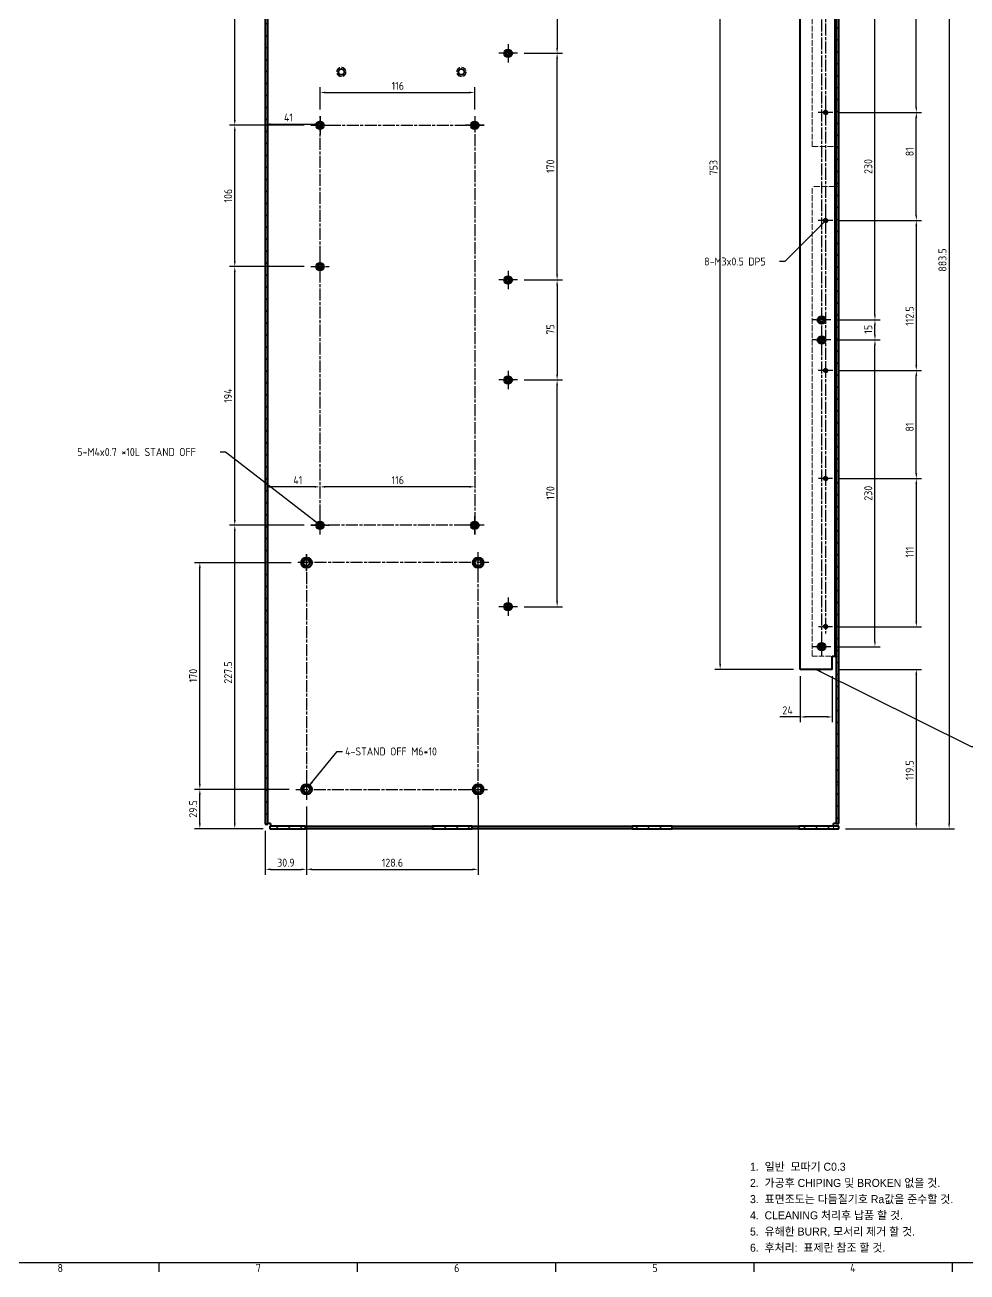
# Model space of a CAD drawing. Header units: millimetres. Extents: x 0 to 2378, y 0 to 1682.
# Drawn here: x 1237 to 1943, y 33 to 968 of the extents above; entities that cross this region are included whole.
import ezdxf

# ---------------------------------------------------------------- set-up
doc = ezdxf.new("R2010")
doc.units = ezdxf.units.MM
doc.header["$LTSCALE"] = 2
doc.linetypes.add('CHAIN', pattern=[0.3543, 0.2362, -0.0295, 0.0591, -0.0295])
doc.linetypes.add('DASHED', pattern=[0.2067, 0.1654, -0.0413])
doc.layers.get('0').update_dxf_attribs({"color": 3, "lineweight": 25})
for name, color, linetype, lineweight in [('가려진 것(ISO)', 2, 'DASHED', 18), ('가시적인 것(ISO)', 3, 'Continuous', 40), ('가시적인 좁은 것(ISO)', 3, 'Continuous', 35), ('경계(ISO)', 7, 'Continuous', 25), ('기호(ISO)', 5, 'Continuous', 25), ('중심 표식(ISO)', 1, 'Continuous', 25), ('중심선(ISO)', 1, 'Continuous', 25), ('치수(ISO)', 2, 'Continuous', 25), ('해치(ISO)', 7, 'Continuous', 18)]:
    doc.layers.add(name, color=color, linetype=linetype, lineweight=lineweight)
doc.styles.add('ISO Proportional', font='arial.ttf')
doc.styles.add('문자 텍스트_M2B', font='isocp.shx')
doc.styles.add('치수 텍스트_PSTEK_POSCO', font='isocp.shx')
doc.dimstyles.new('치수_PSTEK_POSCO', dxfattribs={"dimscale": 2, "dimtxt": 3, "dimasz": 2, "dimexe": 2, "dimexo": 2.5, "dimgap": 1, "dimtad": 1, "dimrnd": 1e-08, "dimdsep": 46, "dimtxsty": '치수 텍스트_PSTEK_POSCO', "dimcen": 0.09, "dimdle": 10, "dimclrd": 7, "dimclre": 7, "dimclrt": 2, "dimadec": 1, "dimazin": 2, "dimtfac": 1, "dimtmove": 0, "dimatfit": 3, "dimfxl": 0, "dimtolj": 1, "dimlwd": -1, "dimlwe": -1, "dimarcsym": 0})
doc.dimstyles.new('치수_PSTEK_POSCO$7', dxfattribs={"dimscale": 2, "dimtxt": 3, "dimasz": 2, "dimexe": 2, "dimexo": 2.5, "dimgap": 1, "dimtad": 1, "dimrnd": 1e-08, "dimdsep": 46, "dimtxsty": '치수 텍스트_PSTEK_POSCO', "dimcen": 0.09, "dimdle": 10, "dimclrd": 7, "dimclre": 7, "dimclrt": 2, "dimadec": 1, "dimazin": 2, "dimtfac": 1, "dimtmove": 0, "dimatfit": 3, "dimfxl": 0, "dimtolj": 1, "dimlwd": -1, "dimlwe": -1, "dimarcsym": 0})

# ---------------------------------------------------------------- blocks, each defined once
blk = doc.blocks.new('경계 Default Border')
at = {"layer": '경계(ISO)'}
for p, q in [((668.81, 20), (668.81, 16.6)), ((743.12, 20), (743.12, 16.6)), ((817.44, 20), (817.44, 16.6)), ((891.75, 20), (891.75, 16.6)), ((966.06, 20), (966.06, 16.6))]:
    blk.add_line(p, q, dxfattribs=at)
at = {"layer": '경계(ISO)', "flags": 128}
blk.add_lwpolyline([(20, 20), (20, 821), (1169, 821), (1169, 20), (20, 20)], dxfattribs=at)
at = {"layer": '경계(ISO)', "color": 2, "char_height": 3, "attachment_point": 7, "style": '문자 텍스트_M2B'}
for s, insert in [('8', (630.8, 16.57)), ('7', (705.11, 16.59)), ('6', (779.43, 16.57)), ('5', (853.74, 16.57)), ('4', (927.88, 16.6))]:
    blk.add_mtext(s, dxfattribs=dict(at, insert=insert))
blk = doc.blocks.new('*D46')
at = {"layer": 'Defpoints', "color": 0, "transparency": 16777216}
for p in [(1847.33, 1249.15), (1847.33, 365.65), (1929.95, 365.65)]:
    blk.add_point(p, dxfattribs=at)
at = {"layer": '치수(ISO)', "color": 7, "transparency": 16777216}
for p, q in [((1852.33, 1249.15), (1933.95, 1249.15)), ((1929.95, 1245.15), (1929.95, 369.65)), ((1852.33, 365.65), (1933.95, 365.65))]:
    blk.add_line(p, q, dxfattribs=at)
for points in [[(1929.28, 1245.15), (1930.61, 1245.15), (1929.95, 1249.15)], [(1929.28, 369.65), (1930.61, 369.65), (1929.95, 365.65)]]:
    blk.add_solid(points, dxfattribs=at)
at = {"layer": '치수(ISO)', "color": 2, "transparency": 16777216, "insert": (1924.95, 783.38), "char_height": 6, "attachment_point": 4, "rotation": 90, "style": '치수 텍스트_PSTEK_POSCO'}
blk.add_mtext('\\A1;883.5', dxfattribs=at)
blk = doc.blocks.new('*D62')
at = {"layer": 'Defpoints', "color": 0, "transparency": 16777216}
for p in [(1394.44, 787.15), (1451.38, 787.15), (1451.38, 593.15)]:
    blk.add_point(p, dxfattribs=at)
at = {"layer": '치수(ISO)', "color": 7, "transparency": 16777216}
for p, q in [((1446.38, 787.15), (1390.44, 787.15)), ((1394.44, 597.15), (1394.44, 783.15)), ((1446.38, 593.15), (1390.44, 593.15))]:
    blk.add_line(p, q, dxfattribs=at)
for points in [[(1393.77, 783.15), (1395.11, 783.15), (1394.44, 787.15)], [(1393.77, 597.15), (1395.11, 597.15), (1394.44, 593.15)]]:
    blk.add_solid(points, dxfattribs=at)
at = {"layer": '치수(ISO)', "color": 2, "transparency": 16777216, "insert": (1389.44, 685.04), "char_height": 6, "attachment_point": 4, "rotation": 90, "style": '치수 텍스트_PSTEK_POSCO'}
blk.add_mtext('\\A1;194', dxfattribs=at)
blk = doc.blocks.new('*D63')
at = {"layer": 'Defpoints', "color": 0, "transparency": 16777216}
for p in [(1394.44, 893.15), (1451.38, 893.15), (1451.38, 787.15)]:
    blk.add_point(p, dxfattribs=at)
at = {"layer": '치수(ISO)', "color": 7, "transparency": 16777216}
for p, q in [((1446.38, 893.15), (1390.44, 893.15)), ((1394.44, 791.15), (1394.44, 889.15)), ((1446.38, 787.15), (1390.44, 787.15))]:
    blk.add_line(p, q, dxfattribs=at)
for points in [[(1393.77, 889.15), (1395.11, 889.15), (1394.44, 893.15)], [(1393.77, 791.15), (1395.11, 791.15), (1394.44, 787.15)]]:
    blk.add_solid(points, dxfattribs=at)
at = {"layer": '치수(ISO)', "color": 2, "transparency": 16777216, "insert": (1389.44, 835.2), "char_height": 6, "attachment_point": 4, "rotation": 90, "style": '치수 텍스트_PSTEK_POSCO'}
blk.add_mtext('\\A1;106', dxfattribs=at)
blk = doc.blocks.new('*D64')
at = {"layer": 'Defpoints', "color": 0, "transparency": 16777216}
for p in [(1417.33, 1245.74), (1458.33, 894), (1458.33, 893.15)]:
    blk.add_point(p, dxfattribs=at)
at = {"layer": '치수(ISO)', "color": 7, "transparency": 16777216}
blk.add_line((1421.33, 894), (1454.33, 894), dxfattribs=at)
for points in [[(1421.33, 894.66), (1421.33, 893.33), (1417.33, 894)], [(1454.33, 894.66), (1454.33, 893.33), (1458.33, 894)]]:
    blk.add_solid(points, dxfattribs=at)
at = {"layer": '치수(ISO)', "color": 2, "transparency": 16777216, "insert": (1431.33, 899), "char_height": 6, "attachment_point": 4, "style": '치수 텍스트_PSTEK_POSCO'}
blk.add_mtext('\\A1;41', dxfattribs=at)
blk = doc.blocks.new('*D65')
at = {"layer": 'Defpoints', "color": 0, "transparency": 16777216}
for p in [(1574.33, 917.75), (1458.33, 900.1), (1574.33, 900.1)]:
    blk.add_point(p, dxfattribs=at)
at = {"layer": '치수(ISO)', "color": 7, "transparency": 16777216}
for p, q in [((1458.33, 905.1), (1458.33, 921.75)), ((1462.33, 917.75), (1570.33, 917.75)), ((1574.33, 905.1), (1574.33, 921.75))]:
    blk.add_line(p, q, dxfattribs=at)
for points in [[(1462.33, 918.41), (1462.33, 917.08), (1458.33, 917.75)], [(1570.33, 918.41), (1570.33, 917.08), (1574.33, 917.75)]]:
    blk.add_solid(points, dxfattribs=at)
at = {"layer": '치수(ISO)', "color": 2, "transparency": 16777216, "insert": (1512, 922.75), "char_height": 6, "attachment_point": 4, "style": '치수 텍스트_PSTEK_POSCO'}
blk.add_mtext('\\A1;116', dxfattribs=at)
blk = doc.blocks.new('*D66')
at = {"layer": 'Defpoints', "color": 0, "transparency": 16777216}
for p in [(1842.56, 709.15), (1905.35, 709.15), (1842.56, 628.15)]:
    blk.add_point(p, dxfattribs=at)
at = {"layer": '치수(ISO)', "color": 7, "transparency": 16777216}
for p, q in [((1847.56, 709.15), (1909.35, 709.15)), ((1905.35, 632.15), (1905.35, 705.15)), ((1847.56, 628.15), (1909.35, 628.15))]:
    blk.add_line(p, q, dxfattribs=at)
for points in [[(1904.68, 705.15), (1906.02, 705.15), (1905.35, 709.15)], [(1904.68, 632.15), (1906.02, 632.15), (1905.35, 628.15)]]:
    blk.add_solid(points, dxfattribs=at)
at = {"layer": '치수(ISO)', "color": 2, "transparency": 16777216, "insert": (1900.35, 663.45), "char_height": 6, "attachment_point": 4, "rotation": 90, "style": '치수 텍스트_PSTEK_POSCO'}
blk.add_mtext('\\A1;81', dxfattribs=at)
blk = doc.blocks.new('*D67')
at = {"layer": 'Defpoints', "color": 0, "transparency": 16777216}
for p in [(1842.56, 821.65), (1842.56, 709.15), (1905.35, 709.15)]:
    blk.add_point(p, dxfattribs=at)
at = {"layer": '치수(ISO)', "color": 7, "transparency": 16777216}
for p, q in [((1847.56, 821.65), (1909.35, 821.65)), ((1905.35, 817.65), (1905.35, 713.15)), ((1847.56, 709.15), (1909.35, 709.15))]:
    blk.add_line(p, q, dxfattribs=at)
for points in [[(1904.68, 817.65), (1906.02, 817.65), (1905.35, 821.65)], [(1904.68, 713.15), (1906.02, 713.15), (1905.35, 709.15)]]:
    blk.add_solid(points, dxfattribs=at)
at = {"layer": '치수(ISO)', "color": 2, "transparency": 16777216, "insert": (1900.35, 742.83), "char_height": 6, "attachment_point": 4, "rotation": 90, "style": '치수 텍스트_PSTEK_POSCO'}
blk.add_mtext('\\A1;112.5', dxfattribs=at)
blk = doc.blocks.new('*D68')
at = {"layer": 'Defpoints', "color": 0, "transparency": 16777216}
for p in [(1842.56, 902.65), (1905.35, 902.65), (1842.56, 821.65)]:
    blk.add_point(p, dxfattribs=at)
at = {"layer": '치수(ISO)', "color": 7, "transparency": 16777216}
for p, q in [((1847.56, 902.65), (1909.35, 902.65)), ((1905.35, 825.65), (1905.35, 898.65)), ((1847.56, 821.65), (1909.35, 821.65))]:
    blk.add_line(p, q, dxfattribs=at)
for points in [[(1904.68, 898.65), (1906.02, 898.65), (1905.35, 902.65)], [(1904.68, 825.65), (1906.02, 825.65), (1905.35, 821.65)]]:
    blk.add_solid(points, dxfattribs=at)
at = {"layer": '치수(ISO)', "color": 2, "transparency": 16777216, "insert": (1900.35, 869.95), "char_height": 6, "attachment_point": 4, "rotation": 90, "style": '치수 텍스트_PSTEK_POSCO'}
blk.add_mtext('\\A1;81', dxfattribs=at)
blk = doc.blocks.new('*D106')
at = {"layer": 'Defpoints', "color": 0, "transparency": 16777216}
for p in [(1842.33, 485.15), (1847.33, 365.65), (1905.35, 365.65)]:
    blk.add_point(p, dxfattribs=at)
at = {"layer": '치수(ISO)', "color": 7, "transparency": 16777216}
for p, q in [((1847.33, 485.15), (1909.35, 485.15)), ((1905.35, 481.15), (1905.35, 369.65)), ((1852.33, 365.65), (1909.35, 365.65))]:
    blk.add_line(p, q, dxfattribs=at)
for points in [[(1904.68, 481.15), (1906.02, 481.15), (1905.35, 485.15)], [(1904.68, 369.65), (1906.02, 369.65), (1905.35, 365.65)]]:
    blk.add_solid(points, dxfattribs=at)
at = {"layer": '치수(ISO)', "color": 2, "transparency": 16777216, "insert": (1900.35, 402.07), "char_height": 6, "attachment_point": 4, "rotation": 90, "style": '치수 텍스트_PSTEK_POSCO'}
blk.add_mtext('\\A1;119.5', dxfattribs=at)
blk = doc.blocks.new('*D107')
at = {"layer": 'Defpoints', "color": 0, "transparency": 16777216}
for p in [(1842.56, 1015.15), (1905.35, 1015.15), (1842.56, 902.65)]:
    blk.add_point(p, dxfattribs=at)
at = {"layer": '치수(ISO)', "color": 7, "transparency": 16777216}
for p, q in [((1847.56, 1015.15), (1909.35, 1015.15)), ((1905.35, 906.65), (1905.35, 1011.15)), ((1847.56, 902.65), (1909.35, 902.65))]:
    blk.add_line(p, q, dxfattribs=at)
for points in [[(1904.68, 1011.15), (1906.02, 1011.15), (1905.35, 1015.15)], [(1904.68, 906.65), (1906.02, 906.65), (1905.35, 902.65)]]:
    blk.add_solid(points, dxfattribs=at)
at = {"layer": '치수(ISO)', "color": 2, "transparency": 16777216, "insert": (1900.35, 972.83), "char_height": 6, "attachment_point": 4, "rotation": 90, "style": '치수 텍스트_PSTEK_POSCO'}
blk.add_mtext('\\A1;112.5', dxfattribs=at)
blk = doc.blocks.new('*D108')
at = {"layer": 'Defpoints', "color": 0, "transparency": 16777216}
for p in [(1606.28, 1022.15), (1606.28, 947.15), (1636.07, 947.15)]:
    blk.add_point(p, dxfattribs=at)
at = {"layer": '치수(ISO)', "color": 7, "transparency": 16777216}
for p, q in [((1611.28, 1022.15), (1640.07, 1022.15)), ((1636.07, 1018.15), (1636.07, 951.15)), ((1611.28, 947.15), (1640.07, 947.15))]:
    blk.add_line(p, q, dxfattribs=at)
for points in [[(1635.41, 1018.15), (1636.74, 1018.15), (1636.07, 1022.15)], [(1635.41, 951.15), (1636.74, 951.15), (1636.07, 947.15)]]:
    blk.add_solid(points, dxfattribs=at)
at = {"layer": '치수(ISO)', "color": 2, "transparency": 16777216, "insert": (1631.07, 981.23), "char_height": 6, "attachment_point": 4, "rotation": 90, "style": '치수 텍스트_PSTEK_POSCO'}
blk.add_mtext('\\A1;75', dxfattribs=at)
blk = doc.blocks.new('*D109')
at = {"layer": 'Defpoints', "color": 0, "transparency": 16777216}
for p in [(1818.33, 485.15), (1842.33, 485.15), (1818.33, 449.45)]:
    blk.add_point(p, dxfattribs=at)
at = {"layer": '치수(ISO)', "color": 7, "transparency": 16777216}
for p, q in [((1818.33, 480.15), (1818.33, 445.45)), ((1842.33, 480.15), (1842.33, 445.45)), ((1818.33, 449.45), (1802.97, 449.45)), ((1838.33, 449.45), (1822.33, 449.45))]:
    blk.add_line(p, q, dxfattribs=at)
for points in [[(1822.33, 450.12), (1822.33, 448.78), (1818.33, 449.45)], [(1838.33, 450.12), (1838.33, 448.78), (1842.33, 449.45)]]:
    blk.add_solid(points, dxfattribs=at)
at = {"layer": '치수(ISO)', "color": 2, "transparency": 16777216, "insert": (1804.97, 454.45), "char_height": 6, "attachment_point": 4, "style": '치수 텍스트_PSTEK_POSCO'}
blk.add_mtext('\\A1;24', dxfattribs=at)
blk = doc.blocks.new('*D110')
at = {"layer": 'Defpoints', "color": 0, "transparency": 16777216}
for p in [(1758.33, 1238.15), (1818.33, 1238.15), (1818.33, 485.15)]:
    blk.add_point(p, dxfattribs=at)
at = {"layer": '치수(ISO)', "color": 7, "transparency": 16777216}
for p, q in [((1813.33, 1238.15), (1754.33, 1238.15)), ((1758.33, 489.15), (1758.33, 1234.15)), ((1813.33, 485.15), (1754.33, 485.15))]:
    blk.add_line(p, q, dxfattribs=at)
for points in [[(1757.66, 1234.15), (1758.99, 1234.15), (1758.33, 1238.15)], [(1757.66, 489.15), (1758.99, 489.15), (1758.33, 485.15)]]:
    blk.add_solid(points, dxfattribs=at)
at = {"layer": '치수(ISO)', "color": 2, "transparency": 16777216, "insert": (1753.33, 855.63), "char_height": 6, "attachment_point": 4, "rotation": 90, "style": '치수 텍스트_PSTEK_POSCO'}
blk.add_mtext('\\A1;753', dxfattribs=at)
blk = doc.blocks.new('*D113')
at = {"layer": 'Defpoints', "color": 0, "transparency": 16777216}
for p in [(1458.33, 622.04), (1574.33, 593.15), (1458.33, 586.2)]:
    blk.add_point(p, dxfattribs=at)
at = {"layer": '치수(ISO)', "color": 7, "transparency": 16777216}
blk.add_line((1570.33, 622.04), (1462.33, 622.04), dxfattribs=at)
for points in [[(1462.33, 622.7), (1462.33, 621.37), (1458.33, 622.04)], [(1570.33, 622.7), (1570.33, 621.37), (1574.33, 622.04)]]:
    blk.add_solid(points, dxfattribs=at)
at = {"layer": '치수(ISO)', "color": 2, "transparency": 16777216, "insert": (1511.98, 627.04), "char_height": 6, "attachment_point": 4, "style": '치수 텍스트_PSTEK_POSCO'}
blk.add_mtext('\\A1;116', dxfattribs=at)
blk = doc.blocks.new('*D114')
at = {"layer": 'Defpoints', "color": 0, "transparency": 16777216}
for p in [(1417.33, 622.04), (1458.33, 586.2), (1417.33, 369.07)]:
    blk.add_point(p, dxfattribs=at)
at = {"layer": '치수(ISO)', "color": 7, "transparency": 16777216}
blk.add_line((1454.33, 622.04), (1421.33, 622.04), dxfattribs=at)
for points in [[(1421.33, 622.7), (1421.33, 621.37), (1417.33, 622.04)], [(1454.33, 622.7), (1454.33, 621.37), (1458.33, 622.04)]]:
    blk.add_solid(points, dxfattribs=at)
at = {"layer": '치수(ISO)', "color": 2, "transparency": 16777216, "insert": (1438.33, 627.04), "char_height": 6, "attachment_point": 4, "style": '치수 텍스트_PSTEK_POSCO'}
blk.add_mtext('\\A1;41', dxfattribs=at)
blk = doc.blocks.new('*D115')
at = {"layer": 'Defpoints', "color": 0, "transparency": 16777216}
for p in [(1394.44, 593.15), (1451.38, 593.15), (1420.74, 365.65)]:
    blk.add_point(p, dxfattribs=at)
at = {"layer": '치수(ISO)', "color": 7, "transparency": 16777216}
for p, q in [((1446.38, 593.15), (1390.44, 593.15)), ((1394.44, 369.65), (1394.44, 589.15)), ((1415.74, 365.65), (1390.44, 365.65))]:
    blk.add_line(p, q, dxfattribs=at)
for points in [[(1393.77, 589.15), (1395.11, 589.15), (1394.44, 593.15)], [(1393.77, 369.65), (1395.11, 369.65), (1394.44, 365.65)]]:
    blk.add_solid(points, dxfattribs=at)
at = {"layer": '치수(ISO)', "color": 2, "transparency": 16777216, "insert": (1389.44, 474.43), "char_height": 6, "attachment_point": 4, "rotation": 90, "style": '치수 텍스트_PSTEK_POSCO'}
blk.add_mtext('\\A1;227.5', dxfattribs=at)
blk = doc.blocks.new('*D116')
at = {"layer": 'Defpoints', "color": 0, "transparency": 16777216}
for p in [(1394.44, 1249.15), (1420.74, 1249.15), (1451.38, 893.15)]:
    blk.add_point(p, dxfattribs=at)
at = {"layer": '치수(ISO)', "color": 7, "transparency": 16777216}
for p, q in [((1415.74, 1249.15), (1390.44, 1249.15)), ((1394.44, 897.15), (1394.44, 1245.15)), ((1446.38, 893.15), (1390.44, 893.15))]:
    blk.add_line(p, q, dxfattribs=at)
for points in [[(1393.77, 1245.15), (1395.11, 1245.15), (1394.44, 1249.15)], [(1393.77, 897.15), (1395.11, 897.15), (1394.44, 893.15)]]:
    blk.add_solid(points, dxfattribs=at)
at = {"layer": '치수(ISO)', "color": 2, "transparency": 16777216, "insert": (1389.44, 1058.73), "char_height": 6, "attachment_point": 4, "rotation": 90, "style": '치수 텍스트_PSTEK_POSCO'}
blk.add_mtext('\\A1;356', dxfattribs=at)
blk = doc.blocks.new('주석-판금')
at = {"layer": '기호(ISO)', "color": 2, "insert": (-40.78, 16.76), "char_height": 3, "width": 116.6778, "attachment_point": 1, "line_spacing_factor": 1.214608, "style": 'ISO Proportional'}
blk.add_mtext('\\f굴림|b0|i0;\\H3.0000;1.  일반  모따기 C0.3\\P2.  가공후 CHIPING 및 BROKEN 없을 것.\\P3.  표면조도는 다듬질기호 Ra값을 준수할 것.\\P4.  CLEANING 처리후 납품 할 것.\\P5.  유해한 BURR, 모서리 제거 할 것.\\P6.  후처리:  표제란 참조 할 것.', dxfattribs=at)
blk = doc.blocks.new('*D146')
at = {"layer": 'Defpoints', "color": 0, "transparency": 16777216}
for p in [(1606.28, 702.15), (1636.07, 702.15), (1606.28, 532.15)]:
    blk.add_point(p, dxfattribs=at)
at = {"layer": '치수(ISO)', "color": 7, "transparency": 16777216}
for p, q in [((1611.28, 702.15), (1640.07, 702.15)), ((1636.07, 536.15), (1636.07, 698.15)), ((1611.28, 532.15), (1640.07, 532.15))]:
    blk.add_line(p, q, dxfattribs=at)
for points in [[(1635.41, 698.15), (1636.74, 698.15), (1636.07, 702.15)], [(1635.41, 536.15), (1636.74, 536.15), (1636.07, 532.15)]]:
    blk.add_solid(points, dxfattribs=at)
at = {"layer": '치수(ISO)', "color": 2, "transparency": 16777216, "insert": (1631.07, 612.35), "char_height": 6, "attachment_point": 4, "rotation": 90, "style": '치수 텍스트_PSTEK_POSCO'}
blk.add_mtext('\\A1;170', dxfattribs=at)
blk = doc.blocks.new('*D147')
at = {"layer": 'Defpoints', "color": 0, "transparency": 16777216}
for p in [(1606.28, 947.15), (1636.07, 947.15), (1606.28, 777.15)]:
    blk.add_point(p, dxfattribs=at)
at = {"layer": '치수(ISO)', "color": 7, "transparency": 16777216}
for p, q in [((1611.28, 947.15), (1640.07, 947.15)), ((1636.07, 781.15), (1636.07, 943.15)), ((1611.28, 777.15), (1640.07, 777.15))]:
    blk.add_line(p, q, dxfattribs=at)
for points in [[(1635.41, 943.15), (1636.74, 943.15), (1636.07, 947.15)], [(1635.41, 781.15), (1636.74, 781.15), (1636.07, 777.15)]]:
    blk.add_solid(points, dxfattribs=at)
at = {"layer": '치수(ISO)', "color": 2, "transparency": 16777216, "insert": (1631.07, 857.35), "char_height": 6, "attachment_point": 4, "rotation": 90, "style": '치수 텍스트_PSTEK_POSCO'}
blk.add_mtext('\\A1;170', dxfattribs=at)
blk = doc.blocks.new('*D148')
at = {"layer": 'Defpoints', "color": 0, "transparency": 16777216}
for p in [(1606.28, 777.15), (1606.28, 702.15), (1636.07, 702.15)]:
    blk.add_point(p, dxfattribs=at)
at = {"layer": '치수(ISO)', "color": 7, "transparency": 16777216}
for p, q in [((1611.28, 777.15), (1640.07, 777.15)), ((1636.07, 773.15), (1636.07, 706.15)), ((1611.28, 702.15), (1640.07, 702.15))]:
    blk.add_line(p, q, dxfattribs=at)
for points in [[(1635.41, 773.15), (1636.74, 773.15), (1636.07, 777.15)], [(1635.41, 706.15), (1636.74, 706.15), (1636.07, 702.15)]]:
    blk.add_solid(points, dxfattribs=at)
at = {"layer": '치수(ISO)', "color": 2, "transparency": 16777216, "insert": (1631.07, 736.23), "char_height": 6, "attachment_point": 4, "rotation": 90, "style": '치수 텍스트_PSTEK_POSCO'}
blk.add_mtext('\\A1;75', dxfattribs=at)
blk = doc.blocks.new('*D161')
at = {"layer": 'Defpoints', "color": 0, "transparency": 16777216}
for p in [(1448.23, 387.2), (1417.33, 369.07), (1448.23, 335.15)]:
    blk.add_point(p, dxfattribs=at)
at = {"layer": '치수(ISO)', "color": 7, "transparency": 16777216}
for p, q in [((1448.23, 382.2), (1448.23, 331.15)), ((1417.33, 364.07), (1417.33, 331.15)), ((1421.33, 335.15), (1444.23, 335.15))]:
    blk.add_line(p, q, dxfattribs=at)
for points in [[(1421.33, 335.82), (1421.33, 334.48), (1417.33, 335.15)], [(1444.23, 335.82), (1444.23, 334.48), (1448.23, 335.15)]]:
    blk.add_solid(points, dxfattribs=at)
at = {"layer": '치수(ISO)', "color": 2, "transparency": 16777216, "insert": (1426.24, 340.15), "char_height": 6, "attachment_point": 4, "style": '치수 텍스트_PSTEK_POSCO'}
blk.add_mtext('\\A1;30.9', dxfattribs=at)
blk = doc.blocks.new('*D162')
at = {"layer": 'Defpoints', "color": 0, "transparency": 16777216}
for p in [(1576.83, 395.15), (1448.23, 387.2), (1576.83, 335.15)]:
    blk.add_point(p, dxfattribs=at)
at = {"layer": '치수(ISO)', "color": 7, "transparency": 16777216}
for p, q in [((1576.83, 390.15), (1576.83, 331.15)), ((1448.23, 382.2), (1448.23, 331.15)), ((1452.23, 335.15), (1572.83, 335.15))]:
    blk.add_line(p, q, dxfattribs=at)
for points in [[(1452.23, 335.82), (1452.23, 334.48), (1448.23, 335.15)], [(1572.83, 335.82), (1572.83, 334.48), (1576.83, 335.15)]]:
    blk.add_solid(points, dxfattribs=at)
at = {"layer": '치수(ISO)', "color": 2, "transparency": 16777216, "insert": (1504.6, 340.15), "char_height": 6, "attachment_point": 4, "style": '치수 텍스트_PSTEK_POSCO'}
blk.add_mtext('\\A1;128.6', dxfattribs=at)
blk = doc.blocks.new('*D163')
at = {"layer": 'Defpoints', "color": 0, "transparency": 16777216}
for p in [(1368.23, 395.15), (1440.28, 395.15), (1420.74, 365.65)]:
    blk.add_point(p, dxfattribs=at)
at = {"layer": '치수(ISO)', "color": 7, "transparency": 16777216}
for p, q in [((1435.28, 395.15), (1364.23, 395.15)), ((1368.23, 369.65), (1368.23, 391.15)), ((1415.74, 365.65), (1364.23, 365.65))]:
    blk.add_line(p, q, dxfattribs=at)
for points in [[(1367.56, 391.15), (1368.89, 391.15), (1368.23, 395.15)], [(1367.56, 369.65), (1368.89, 369.65), (1368.23, 365.65)]]:
    blk.add_solid(points, dxfattribs=at)
at = {"layer": '치수(ISO)', "color": 2, "transparency": 16777216, "insert": (1363.23, 373.87), "char_height": 6, "attachment_point": 4, "rotation": 90, "style": '치수 텍스트_PSTEK_POSCO'}
blk.add_mtext('\\A1;29.5', dxfattribs=at)
blk = doc.blocks.new('*D164')
at = {"layer": 'Defpoints', "color": 0, "transparency": 16777216}
for p in [(1368.23, 565.15), (1441.77, 565.15), (1440.28, 395.15)]:
    blk.add_point(p, dxfattribs=at)
at = {"layer": '치수(ISO)', "color": 7, "transparency": 16777216}
for p, q in [((1436.77, 565.15), (1364.23, 565.15)), ((1368.23, 399.15), (1368.23, 561.15)), ((1435.28, 395.15), (1364.23, 395.15))]:
    blk.add_line(p, q, dxfattribs=at)
for points in [[(1367.56, 561.15), (1368.89, 561.15), (1368.23, 565.15)], [(1367.56, 399.15), (1368.89, 399.15), (1368.23, 395.15)]]:
    blk.add_solid(points, dxfattribs=at)
at = {"layer": '치수(ISO)', "color": 2, "transparency": 16777216, "insert": (1363.23, 475.37), "char_height": 6, "attachment_point": 4, "rotation": 90, "style": '치수 텍스트_PSTEK_POSCO'}
blk.add_mtext('\\A1;170', dxfattribs=at)
blk = doc.blocks.new('*D170')
at = {"layer": 'Defpoints', "color": 0, "transparency": 16777216}
for p in [(1841.28, 732.15), (1874.33, 732.15), (1841.28, 502.15)]:
    blk.add_point(p, dxfattribs=at)
at = {"layer": '치수(ISO)', "color": 7, "transparency": 16777216}
for p, q in [((1846.28, 732.15), (1878.33, 732.15)), ((1874.33, 506.15), (1874.33, 728.15)), ((1846.28, 502.15), (1878.33, 502.15))]:
    blk.add_line(p, q, dxfattribs=at)
for points in [[(1873.66, 728.15), (1874.99, 728.15), (1874.33, 732.15)], [(1873.66, 506.15), (1874.99, 506.15), (1874.33, 502.15)]]:
    blk.add_solid(points, dxfattribs=at)
at = {"layer": '치수(ISO)', "color": 2, "transparency": 16777216, "insert": (1869.33, 611.65), "char_height": 6, "attachment_point": 4, "rotation": 90, "style": '치수 텍스트_PSTEK_POSCO'}
blk.add_mtext('\\A1;230', dxfattribs=at)
blk = doc.blocks.new('*D174')
at = {"layer": 'Defpoints', "color": 0, "transparency": 16777216}
for p in [(1841.28, 977.15), (1874.33, 977.15), (1841.28, 747.15)]:
    blk.add_point(p, dxfattribs=at)
at = {"layer": '치수(ISO)', "color": 7, "transparency": 16777216}
for p, q in [((1846.28, 977.15), (1878.33, 977.15)), ((1874.33, 751.15), (1874.33, 973.15)), ((1846.28, 747.15), (1878.33, 747.15))]:
    blk.add_line(p, q, dxfattribs=at)
for points in [[(1873.66, 973.15), (1874.99, 973.15), (1874.33, 977.15)], [(1873.66, 751.15), (1874.99, 751.15), (1874.33, 747.15)]]:
    blk.add_solid(points, dxfattribs=at)
at = {"layer": '치수(ISO)', "color": 2, "transparency": 16777216, "insert": (1869.33, 856.69), "char_height": 6, "attachment_point": 4, "rotation": 90, "style": '치수 텍스트_PSTEK_POSCO'}
blk.add_mtext('\\A1;230', dxfattribs=at)
blk = doc.blocks.new('*D175')
at = {"layer": 'Defpoints', "color": 0, "transparency": 16777216}
for p in [(1841.28, 747.15), (1874.33, 747.15), (1841.28, 732.15)]:
    blk.add_point(p, dxfattribs=at)
at = {"layer": '치수(ISO)', "color": 7, "transparency": 16777216}
for p, q in [((1846.28, 747.15), (1878.33, 747.15)), ((1874.33, 736.15), (1874.33, 743.15)), ((1846.28, 732.15), (1878.33, 732.15))]:
    blk.add_line(p, q, dxfattribs=at)
for points in [[(1873.66, 743.15), (1874.99, 743.15), (1874.33, 747.15)], [(1873.66, 736.15), (1874.99, 736.15), (1874.33, 732.15)]]:
    blk.add_solid(points, dxfattribs=at)
at = {"layer": '치수(ISO)', "color": 2, "transparency": 16777216, "insert": (1869.33, 736.85), "char_height": 6, "attachment_point": 4, "rotation": 90, "style": '치수 텍스트_PSTEK_POSCO'}
blk.add_mtext('\\A1;15', dxfattribs=at)
blk = doc.blocks.new('*D178')
at = {"layer": 'Defpoints', "color": 0, "transparency": 16777216}
for p in [(1842.56, 628.15), (1842.56, 517.15), (1905.35, 517.15)]:
    blk.add_point(p, dxfattribs=at)
at = {"layer": '치수(ISO)', "color": 7, "transparency": 16777216}
for p, q in [((1847.56, 628.15), (1909.35, 628.15)), ((1905.35, 624.15), (1905.35, 521.15)), ((1847.56, 517.15), (1909.35, 517.15))]:
    blk.add_line(p, q, dxfattribs=at)
for points in [[(1904.68, 624.15), (1906.02, 624.15), (1905.35, 628.15)], [(1904.68, 521.15), (1906.02, 521.15), (1905.35, 517.15)]]:
    blk.add_solid(points, dxfattribs=at)
at = {"layer": '치수(ISO)', "color": 2, "transparency": 16777216, "insert": (1900.35, 569.05), "char_height": 6, "attachment_point": 4, "rotation": 90, "style": '치수 텍스트_PSTEK_POSCO'}
blk.add_mtext('\\A1;111', dxfattribs=at)

msp = doc.modelspace()

# ---------------------------------------------------------------- hatches: boundary and pattern name
at = {"layer": '해치(ISO)'}
h = msp.add_hatch(dxfattribs=at)
h.set_pattern_fill('ANSI31', color=256, scale=50.8, style=0)
h.set_pattern_definition([(45, (0, 0), (-4.490128, 4.490128), [])])
h.paths.add_polyline_path([(1447.3264, 365.6516), (1447.3264, 367.6516), (1420.7406, 367.6516), (1420.7406, 365.6516)])
h.paths.add_polyline_path([(1817.3264, 367.6516), (1817.3264, 365.6516), (1847.3264, 365.6516), (1847.3264, 367.6516)])
h.paths.add_polyline_path([(1692.3264, 367.6516), (1692.3264, 365.6516), (1722.3264, 365.6516), (1722.3264, 367.6516)])
h.paths.add_polyline_path([(1572.3264, 365.6516), (1572.3264, 367.6516), (1542.3264, 367.6516), (1542.3264, 365.6516)])
h.paths.add_polyline_path([(1442.3264, 1247.1516), (1442.3264, 1249.1516), (1420.7406, 1249.1516), (1420.7406, 1247.1516)])
h.paths.add_polyline_path([(1513.8264, 1247.1516), (1538.8264, 1247.1516), (1538.8264, 1249.1516), (1513.8264, 1249.1516)])
h.paths.add_polyline_path([(1668.8264, 1247.1516), (1688.8264, 1247.1516), (1688.8264, 1249.1516), (1668.8264, 1249.1516)])
h.paths.add_polyline_path([(1797.3264, 1247.1516), (1847.3264, 1247.1516), (1847.3264, 1249.1516), (1797.3264, 1249.1516)])
h.paths.add_polyline_path([(1847.3264, 369.6516), (1847.3264, 1245.1516), (1845.3264, 1245.1516), (1845.3264, 369.6516)])
h.paths.add_polyline_path([(1417.3264, 1245.7374), (1417.3264, 369.0659), (1419.3264, 369.0659), (1419.3264, 1245.7374)])

# ---------------------------------------------------------------- linework, layer by layer
at = {"layer": '가려진 것(ISO)', "ltscale": 13.062409}
msp.add_line((1827.3264, 877.1516), (1827.3264, 1228.1516), dxfattribs=at)
at = {"layer": '가려진 것(ISO)', "ltscale": 13.707466}
for p, q in [((1827.3264, 877.1516), (1844.3264, 877.1516)), ((1844.3264, 847.1516), (1827.3264, 847.1516))]:
    msp.add_line(p, q, dxfattribs=at)
at = {"layer": '가려진 것(ISO)', "ltscale": 1.904597}
for p, q in [((1845.3264, 877.1516), (1847.3264, 877.1516)), ((1847.3264, 847.1516), (1845.3264, 847.1516)), ((1845.3264, 495.1516), (1847.3264, 495.1516)), ((1845.3264, 398.6516), (1847.3264, 398.6516)), ((1845.3264, 391.6516), (1847.3264, 391.6516)), ((1419.3264, 369.6516), (1417.3264, 369.6516)), ((1421.3264, 367.6516), (1421.3264, 365.6516)), ((1843.3264, 367.6516), (1843.3264, 365.6516))]:
    msp.add_line(p, q, dxfattribs=at)
at = {"layer": '가려진 것(ISO)', "ltscale": 13.099624}
msp.add_line((1827.3264, 495.1516), (1827.3264, 847.1516), dxfattribs=at)
at = {"layer": '가려진 것(ISO)', "ltscale": 12.094824}
msp.add_line((1827.3264, 495.1516), (1842.3264, 495.1516), dxfattribs=at)
at = {"layer": '가려진 것(ISO)', "ltscale": 13.298953}
for centre in [(1474.3264, 933.1516), (1564.3264, 933.1516)]:
    msp.add_circle(centre, 3.5, dxfattribs=at)
at = {"layer": '가시적인 것(ISO)'}
for p, q in [((1417.3264, 1245.7374), (1417.3264, 369.0659)), ((1419.3264, 369.0659), (1419.3264, 1245.7374)), ((1845.3264, 1245.1516), (1845.3264, 369.6516)), ((1847.3264, 369.6516), (1847.3264, 1245.1516)), ((1818.3264, 485.1516), (1818.3264, 1238.1516)), ((1844.3264, 1228.1516), (1844.3264, 495.1516)), ((1845.3264, 877.1516), (1844.3264, 877.1516)), ((1844.3264, 847.1516), (1845.3264, 847.1516)), ((1842.3264, 495.1516), (1844.3264, 495.1516)), ((1842.3264, 485.1516), (1842.3264, 495.1516)), ((1844.3264, 495.1516), (1845.3264, 495.1516)), ((1842.3264, 485.1516), (1818.3264, 485.1516)), ((1417.3264, 369.0659), (1419.3264, 369.0659)), ((1421.3264, 369.6516), (1419.3264, 369.6516)), ((1447.3264, 367.6516), (1420.7406, 367.6516)), ((1420.7406, 367.6516), (1420.7406, 365.6516)), ((1420.7406, 365.6516), (1447.3264, 365.6516)), ((1421.3264, 369.6516), (1421.3264, 367.6516)), ((1447.3264, 365.6516), (1447.3264, 367.6516)), ((1447.3264, 367.6516), (1542.3264, 367.6516)), ((1542.3264, 365.6516), (1447.3264, 365.6516)), ((1572.3264, 367.6516), (1542.3264, 367.6516)), ((1542.3264, 367.6516), (1542.3264, 365.6516)), ((1542.3264, 365.6516), (1572.3264, 365.6516)), ((1572.3264, 365.6516), (1572.3264, 367.6516)), ((1572.3264, 367.6516), (1692.3264, 367.6516)), ((1692.3264, 365.6516), (1572.3264, 365.6516)), ((1692.3264, 367.6516), (1692.3264, 365.6516)), ((1722.3264, 367.6516), (1692.3264, 367.6516)), ((1692.3264, 365.6516), (1722.3264, 365.6516)), ((1722.3264, 365.6516), (1722.3264, 367.6516)), ((1722.3264, 367.6516), (1817.3264, 367.6516)), ((1817.3264, 365.6516), (1722.3264, 365.6516)), ((1817.3264, 367.6516), (1817.3264, 365.6516)), ((1847.3264, 367.6516), (1817.3264, 367.6516)), ((1817.3264, 365.6516), (1847.3264, 365.6516)), ((1845.3264, 369.6516), (1843.3264, 369.6516)), ((1843.3264, 367.6516), (1843.3264, 369.6516)), ((1845.3264, 369.6516), (1847.3264, 369.6516)), ((1847.3264, 365.6516), (1847.3264, 367.6516))]:
    msp.add_line(p, q, dxfattribs=at)
for centre, radius in [((1599.3264, 947.1516), 2.95), ((1599.3264, 947.1516), 1.621), ((1474.3264, 933.1516), 2.25), ((1564.3264, 933.1516), 2.25), ((1837.3264, 902.6516), 1.2295), ((1458.3264, 893.1516), 2.95), ((1458.3264, 893.1516), 1.621), ((1574.3264, 893.1516), 2.95), ((1574.3264, 893.1516), 1.621), ((1837.3264, 821.6516), 1.2295), ((1458.3264, 787.1516), 2.95), ((1458.3264, 787.1516), 1.621), ((1599.3264, 777.1516), 2.95), ((1599.3264, 777.1516), 1.621), ((1834.3264, 747.1516), 2.95), ((1834.3264, 747.1516), 1.621), ((1834.3264, 732.1516), 2.95), ((1834.3264, 732.1516), 1.621), ((1599.3264, 702.1516), 2.95), ((1599.3264, 702.1516), 1.621), ((1837.3264, 709.1516), 1.2295), ((1837.3264, 628.1516), 1.2295), ((1458.3264, 593.1516), 2.95), ((1458.3264, 593.1516), 1.621), ((1574.3264, 593.1516), 2.95), ((1574.3264, 593.1516), 1.621), ((1448.2264, 565.1516), 3.95), ((1448.2264, 565.1516), 2.4585), ((1576.8264, 565.1516), 3.95), ((1576.8264, 565.1516), 2.4585), ((1599.3264, 532.1516), 2.95), ((1599.3264, 532.1516), 1.621), ((1837.3264, 517.1516), 1.2295), ((1834.3264, 502.1516), 2.95), ((1834.3264, 502.1516), 1.621), ((1448.2264, 395.1516), 3.95), ((1448.2264, 395.1516), 2.4585), ((1576.8264, 395.1516), 3.95), ((1576.8264, 395.1516), 2.4585)]:
    msp.add_circle(centre, radius, dxfattribs=at)
at = {"layer": '가시적인 좁은 것(ISO)'}
for centre, radius, start, end in [((1599.3264, 947.1516), 2, 350, 260), ((1837.3264, 902.6516), 1.5, 280, 190), ((1458.3264, 893.1516), 2, 350, 260), ((1574.3264, 893.1516), 2, 350, 260), ((1837.3264, 821.6516), 1.5, 280, 190), ((1458.3264, 787.1516), 2, 350, 260), ((1599.3264, 777.1516), 2, 350, 260), ((1834.3264, 747.1516), 2, 350, 260), ((1834.3264, 732.1516), 2, 350, 260), ((1599.3264, 702.1516), 2, 350, 260), ((1837.3264, 709.1516), 1.5, 280, 190), ((1837.3264, 628.1516), 1.5, 280, 190), ((1458.3264, 593.1516), 2, 350, 260), ((1574.3264, 593.1516), 2, 350, 260), ((1448.2264, 565.1516), 3, 350, 260), ((1576.8264, 565.1516), 3, 350, 260), ((1599.3264, 532.1516), 2, 350, 260), ((1837.3264, 517.1516), 1.5, 280, 190), ((1834.3264, 502.1516), 2, 350, 260), ((1448.2264, 395.1516), 3, 350, 260), ((1576.8264, 395.1516), 3, 350, 260)]:
    msp.add_arc(centre, radius, start, end, dxfattribs=at)
at = {"layer": '중심 표식(ISO)', "linetype": 'CHAIN', "ltscale": 7.722792}
for p, q in [((1599.3264, 954.1016), (1599.3264, 940.2016)), ((1606.2764, 947.1516), (1592.3764, 947.1516)), ((1458.3264, 900.1016), (1458.3264, 886.2016)), ((1451.3764, 893.1516), (1465.2764, 893.1516)), ((1581.2764, 893.1516), (1567.3764, 893.1516)), ((1451.3764, 787.1516), (1465.2764, 787.1516)), ((1451.3764, 787.1516), (1465.2764, 787.1516)), ((1606.2764, 777.1516), (1592.3764, 777.1516)), ((1599.3264, 784.1016), (1599.3264, 770.2016)), ((1841.2764, 747.1516), (1827.3764, 747.1516)), ((1841.2764, 732.1516), (1827.3764, 732.1516)), ((1606.2764, 702.1516), (1592.3764, 702.1516)), ((1599.3264, 709.1016), (1599.3264, 695.2016)), ((1458.3264, 586.2016), (1458.3264, 600.1016)), ((1574.3264, 586.2016), (1574.3264, 600.1016)), ((1451.3764, 593.1516), (1465.2764, 593.1516)), ((1581.2764, 593.1516), (1567.3764, 593.1516)), ((1599.3264, 539.1016), (1599.3264, 525.2016)), ((1599.3264, 539.1016), (1599.3264, 525.2016)), ((1606.2764, 532.1516), (1592.3764, 532.1516)), ((1606.2764, 532.1516), (1592.3764, 532.1516)), ((1841.2764, 502.1516), (1827.3764, 502.1516))]:
    msp.add_line(p, q, dxfattribs=at)
at = {"layer": '중심 표식(ISO)', "linetype": 'CHAIN', "ltscale": 5.810959}
for p, q in [((1837.3264, 907.8811), (1837.3264, 897.4221)), ((1842.5559, 902.6516), (1832.0969, 902.6516)), ((1837.3264, 826.8811), (1837.3264, 816.4221)), ((1842.5559, 821.6516), (1832.0969, 821.6516)), ((1837.3264, 714.3811), (1837.3264, 703.9221)), ((1842.5559, 709.1516), (1832.0969, 709.1516)), ((1842.5559, 628.1516), (1832.0969, 628.1516)), ((1837.3264, 633.3811), (1837.3264, 622.9221)), ((1842.5559, 517.1516), (1832.0969, 517.1516))]:
    msp.add_line(p, q, dxfattribs=at)
at = {"layer": '중심 표식(ISO)', "linetype": 'CHAIN', "ltscale": 6.111541}
for p, q in [((1842.8264, 902.6516), (1831.8264, 902.6516)), ((1842.8264, 821.6516), (1831.8264, 821.6516)), ((1842.8264, 709.1516), (1831.8264, 709.1516))]:
    msp.add_line(p, q, dxfattribs=at)
at = {"layer": '중심 표식(ISO)', "linetype": 'CHAIN', "ltscale": 7.176633}
msp.add_line((1448.2264, 558.6931), (1448.2264, 571.6101), dxfattribs=at)
at = {"layer": '중심 표식(ISO)', "linetype": 'CHAIN', "ltscale": 8.833999}
for p, q in [((1576.8264, 557.2016), (1576.8264, 573.1016)), ((1448.2264, 403.1016), (1448.2264, 387.2016))]:
    msp.add_line(p, q, dxfattribs=at)
at = {"layer": '중심 표식(ISO)', "linetype": 'CHAIN', "ltscale": 7.778352}
msp.add_line((1569.8264, 395.1516), (1583.8264, 395.1516), dxfattribs=at)
at = {"layer": '중심선(ISO)', "linetype": 'CHAIN', "ltscale": 19.051651}
for p, q in [((1834.3264, 1229.1016), (1834.3264, 495.2016)), ((1837.3264, 1212.3811), (1837.3264, 511.9221)), ((1458.3264, 780.2016), (1458.3264, 900.1016)), ((1574.3264, 900.1016), (1574.3264, 586.2016)), ((1451.3764, 893.1516), (1581.2764, 893.1516)), ((1458.3264, 586.2016), (1458.3264, 794.1016)), ((1581.2764, 593.1516), (1451.3764, 593.1516)), ((1448.2264, 571.6101), (1448.2264, 387.2016)), ((1576.8264, 388.1516), (1576.8264, 573.1016)), ((1584.7764, 565.1516), (1441.7679, 565.1516)), ((1440.2764, 395.1516), (1583.8264, 395.1516))]:
    msp.add_line(p, q, dxfattribs=at)

# ---------------------------------------------------------------- block references
at = {"xscale": 2, "yscale": 2, "zscale": 2}
for name, p in [('경계 Default Border', (0, 0)), ('주석-판금', (1862.2655, 81.6108))]:
    msp.add_blockref(name, p, dxfattribs=at)

# ---------------------------------------------------------------- texts
at = {"layer": '기호(ISO)', "color": 2, "char_height": 6, "attachment_point": 4, "line_spacing_factor": 0.525, "style": '치수 텍스트_PSTEK_POSCO'}
for s, insert, width in [('{8-M3x0.5 DP5}', (1746.3202, 791), 54.561673), ('{5-M4x0.7 *10L STAND OFF}', (1276.3574, 648.1242), 105.078525), ('{4-STAND OFF M6*10 }', (1477.1568, 423.5724), 84.197168)]:
    msp.add_mtext(s, dxfattribs=dict(at, insert=insert, width=width))

# ---------------------------------------------------------------- dimensions: what is measured, and where the dimension line sits
at = {"layer": '치수(ISO)', "color": 7}
for base, p1, p2, angle, override, picture, middle in [((1394.4414, 1249.1516), (1451.3764, 893.1516), (1420.7406, 1249.1516), 90, {"dimdec": 2, "dimtp": 0, "dimtm": 0, "dimtdec": 2, "dimtofl": 0, "dimatfit": 1}, '*D116', (1394.4414, 1064.2766)), ((1458.3264, 893.9976), (1417.3264, 1245.7374), (1458.3264, 893.1516), 180, {"dimdec": 2, "dimse1": 1, "dimse2": 1, "dimtp": 0, "dimtm": 0, "dimtdec": 2, "dimtofl": 0, "dimatfit": 1}, '*D64', (1434.3264, 893.9976)), ((1929.9457, 365.6516), (1847.3264, 1249.1516), (1847.3264, 365.6516), 90, {"dimdec": 2, "dimtp": 0, "dimtm": 0, "dimtdec": 2, "dimtofl": 0, "dimatfit": 1}, '*D46', (1929.9457, 791.9016)), ((1758.3264, 1238.1516), (1818.3264, 485.1516), (1818.3264, 1238.1516), 90, {"dimdec": 2, "dimtp": 0, "dimtm": 0, "dimtdec": 2, "dimtofl": 0, "dimatfit": 1}, '*D110', (1758.3264, 861.1516)), ((1636.0745, 947.1516), (1606.2764, 1022.1516), (1606.2764, 947.1516), 90, {"dimdec": 2, "dimtp": 0, "dimtm": 0, "dimtdec": 2, "dimtofl": 0, "dimatfit": 1}, '*D108', (1636.0745, 984.6516)), ((1905.3494, 1015.1516), (1842.5559, 902.6516), (1842.5559, 1015.1516), 90, {"dimdec": 2, "dimtp": 0, "dimtm": 0, "dimtdec": 2, "dimtofl": 0, "dimatfit": 1}, '*D107', (1905.3494, 980.1516)), ((1874.3264, 977.1516), (1841.2764, 747.1516), (1841.2764, 977.1516), 90, {"dimdec": 2, "dimtp": 0, "dimtm": 0, "dimtdec": 2, "dimtofl": 0, "dimatfit": 1}, '*D174', (1874.3264, 862.1716)), ((1636.0745, 947.1516), (1606.2764, 777.1516), (1606.2764, 947.1516), 90, {"dimdec": 2, "dimtp": 0, "dimtm": 0, "dimtdec": 2, "dimtofl": 0, "dimatfit": 1}, '*D147', (1636.0745, 862.1516)), ((1574.3264, 917.7476), (1458.3264, 900.1016), (1574.3264, 900.1016), 180, {"dimdec": 2, "dimtp": 0, "dimtm": 0, "dimtdec": 2, "dimtofl": 0, "dimatfit": 1}, '*D65', (1516.3464, 917.7476)), ((1905.3494, 902.6516), (1842.5559, 821.6516), (1842.5559, 902.6516), 90, {"dimdec": 2, "dimtp": 0, "dimtm": 0, "dimtdec": 2, "dimtofl": 0, "dimatfit": 1}, '*D68', (1905.3494, 872.6516)), ((1394.4414, 893.1516), (1451.3764, 787.1516), (1451.3764, 893.1516), 90, {"dimdec": 2, "dimtp": 0, "dimtm": 0, "dimtdec": 2, "dimtofl": 0, "dimatfit": 1}, '*D63', (1394.4414, 840.1516)), ((1905.3494, 709.1516), (1842.5559, 821.6516), (1842.5559, 709.1516), 90, {"dimdec": 2, "dimtp": 0, "dimtm": 0, "dimtdec": 2, "dimtofl": 0, "dimatfit": 1}, '*D67', (1905.3494, 750.1516)), ((1394.4414, 787.1516), (1451.3764, 593.1516), (1451.3764, 787.1516), 90, {"dimdec": 2, "dimtp": 0, "dimtm": 0, "dimtdec": 2, "dimtofl": 0, "dimatfit": 1}, '*D62', (1394.4414, 690.1516)), ((1636.0745, 702.1516), (1606.2764, 777.1516), (1606.2764, 702.1516), 90, {"dimdec": 2, "dimtp": 0, "dimtm": 0, "dimtdec": 2, "dimtofl": 0, "dimatfit": 1}, '*D148', (1636.0745, 739.6516)), ((1874.3264, 747.1516), (1841.2764, 732.1516), (1841.2764, 747.1516), 90, {"dimdec": 2, "dimtp": 0, "dimtm": 0, "dimtdec": 2, "dimtofl": 0, "dimatfit": 1}, '*D175', (1874.3264, 739.6716)), ((1874.3264, 732.1516), (1841.2764, 502.1516), (1841.2764, 732.1516), 90, {"dimdec": 2, "dimtp": 0, "dimtm": 0, "dimtdec": 2, "dimtofl": 0, "dimatfit": 1}, '*D170', (1874.3264, 617.1316)), ((1636.0745, 702.1516), (1606.2764, 532.1516), (1606.2764, 702.1516), 90, {"dimdec": 2, "dimtp": 0, "dimtm": 0, "dimtdec": 2, "dimtofl": 0, "dimatfit": 1}, '*D146', (1636.0745, 617.1516)), ((1905.3494, 709.1516), (1842.5559, 628.1516), (1842.5559, 709.1516), 90, {"dimdec": 2, "dimtp": 0, "dimtm": 0, "dimtdec": 2, "dimtofl": 0, "dimatfit": 1}, '*D66', (1905.3494, 666.1516)), ((1417.3264, 622.037), (1458.3264, 586.2016), (1417.3264, 369.0659), 180, {"dimdec": 2, "dimse1": 1, "dimse2": 1, "dimtp": 0, "dimtm": 0, "dimtdec": 2, "dimtofl": 0, "dimatfit": 1}, '*D114', (1441.3264, 622.037)), ((1905.3494, 517.1516), (1842.5559, 628.1516), (1842.5559, 517.1516), 90, {"dimdec": 2, "dimtp": 0, "dimtm": 0, "dimtdec": 2, "dimtofl": 0, "dimatfit": 1}, '*D178', (1905.3494, 572.6516)), ((1394.4414, 593.1516), (1420.7406, 365.6516), (1451.3764, 593.1516), 90, {"dimdec": 2, "dimtp": 0, "dimtm": 0, "dimtdec": 2, "dimtofl": 0, "dimatfit": 1}, '*D115', (1394.4414, 483.0266)), ((1368.2264, 565.1516), (1440.2764, 395.1516), (1441.7679, 565.1516), 90, {"dimdec": 2, "dimtp": 0, "dimtm": 0, "dimtdec": 2, "dimtofl": 0, "dimatfit": 1}, '*D164', (1368.2264, 480.1716)), ((1818.3264, 449.4501), (1842.3264, 485.1516), (1818.3264, 485.1516), 180, {"dimdec": 2, "dimtp": 0, "dimtm": 0, "dimtdec": 2, "dimtofl": 0, "dimatfit": 2}, '*D109', (1808.6502, 449.4501)), ((1905.3494, 365.6516), (1842.3264, 485.1516), (1847.3264, 365.6516), 90, {"dimdec": 2, "dimtp": 0, "dimtm": 0, "dimtdec": 2, "dimtofl": 0, "dimatfit": 1}, '*D106', (1905.3494, 409.4016)), ((1368.2264, 395.1516), (1420.7406, 365.6516), (1440.2764, 395.1516), 90, {"dimdec": 2, "dimtp": 0, "dimtm": 0, "dimtdec": 2, "dimtofl": 0, "dimatfit": 1}, '*D163', (1368.2264, 380.3816)), ((1576.8264, 335.1516), (1448.2264, 387.2016), (1576.8264, 395.1516), 180, {"dimdec": 2, "dimtp": 0, "dimtm": 0, "dimtdec": 2, "dimtofl": 0, "dimatfit": 1}, '*D162', (1512.5464, 335.1516)), ((1448.2264, 335.1516), (1417.3264, 369.0659), (1448.2264, 387.2016), 180, {"dimdec": 2, "dimtp": 0, "dimtm": 0, "dimtdec": 2, "dimtofl": 0, "dimatfit": 1}, '*D161', (1432.7564, 335.1516))]:
    dim = msp.add_linear_dim(base=base, p1=p1, p2=p2, angle=angle, dimstyle='치수_PSTEK_POSCO', override=override, dxfattribs=at)
    dim.commit()
    dim.dimension.update_dxf_attribs({"geometry": picture, "text_midpoint": middle, "dimtype": 160})
dim = msp.add_linear_dim(base=(1458.3264, 622.037), p1=(1574.3264, 593.1516), p2=(1458.3264, 586.2016), dimstyle='치수_PSTEK_POSCO', override={"dimdec": 2, "dimse1": 1, "dimse2": 1, "dimtp": 0, "dimtm": 0, "dimtdec": 2, "dimtofl": 0, "dimatfit": 1}, dxfattribs=at)
dim.commit()
dim.dimension.update_dxf_attribs({"geometry": '*D113', "text_midpoint": (1516.3264, 622.037), "dimtype": 160})

# ---------------------------------------------------------------- leaders
at = {"layer": '기호(ISO)', "color": 7, "annotation_type": 0, "has_hookline": 1}
for points, hookline_direction, text_width in [([(1836.2657, 820.591), (1806.8818, 791), (1802.8818, 791)], 1, 47.0485), ([(1456.7636, 594.3998), (1387.4359, 648.1242), (1383.4359, 648.1242)], 1, 91.8), ([(1830.3264, 485.1516), (1946.4509, 427.3869), (1950.4509, 427.3869)], 0, 104.6026), ([(1450.0295, 397.5493), (1471.1568, 423.5724), (1475.1568, 423.5724)], 0, 70.8047)]:
    msp.add_leader(points, dimstyle='치수_PSTEK_POSCO$7', override={"dimtad": 0}, dxfattribs=dict(at, hookline_direction=hookline_direction, text_width=text_width))

doc.saveas('drawing.dxf')
